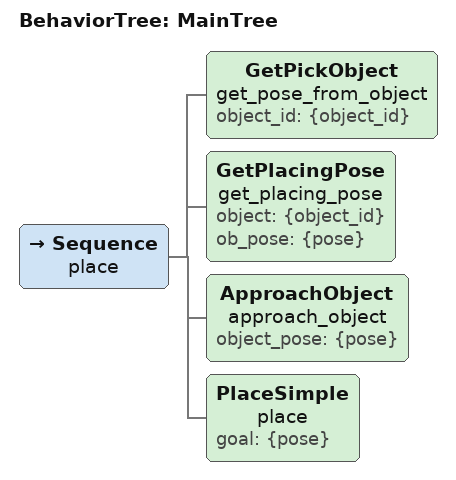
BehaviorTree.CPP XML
<?xml version="1.0"?>
<root main_tree_to_execute = "MainTree" >
   <BehaviorTree ID="MainTree">
      <Sequence name="place">
        <GetPickObject  name="get_pose_from_object" object_id="{object_id}"/>
        <GetPlacingPose  name="get_placing_pose" object="{object_id}" ob_pose="{pose}"/>
        <ApproachObject name="approach_object" object_pose="{pose}"/>
        <PlaceSimple  name="place" goal="{pose}"/>
      </Sequence>
   </BehaviorTree>
</root>
